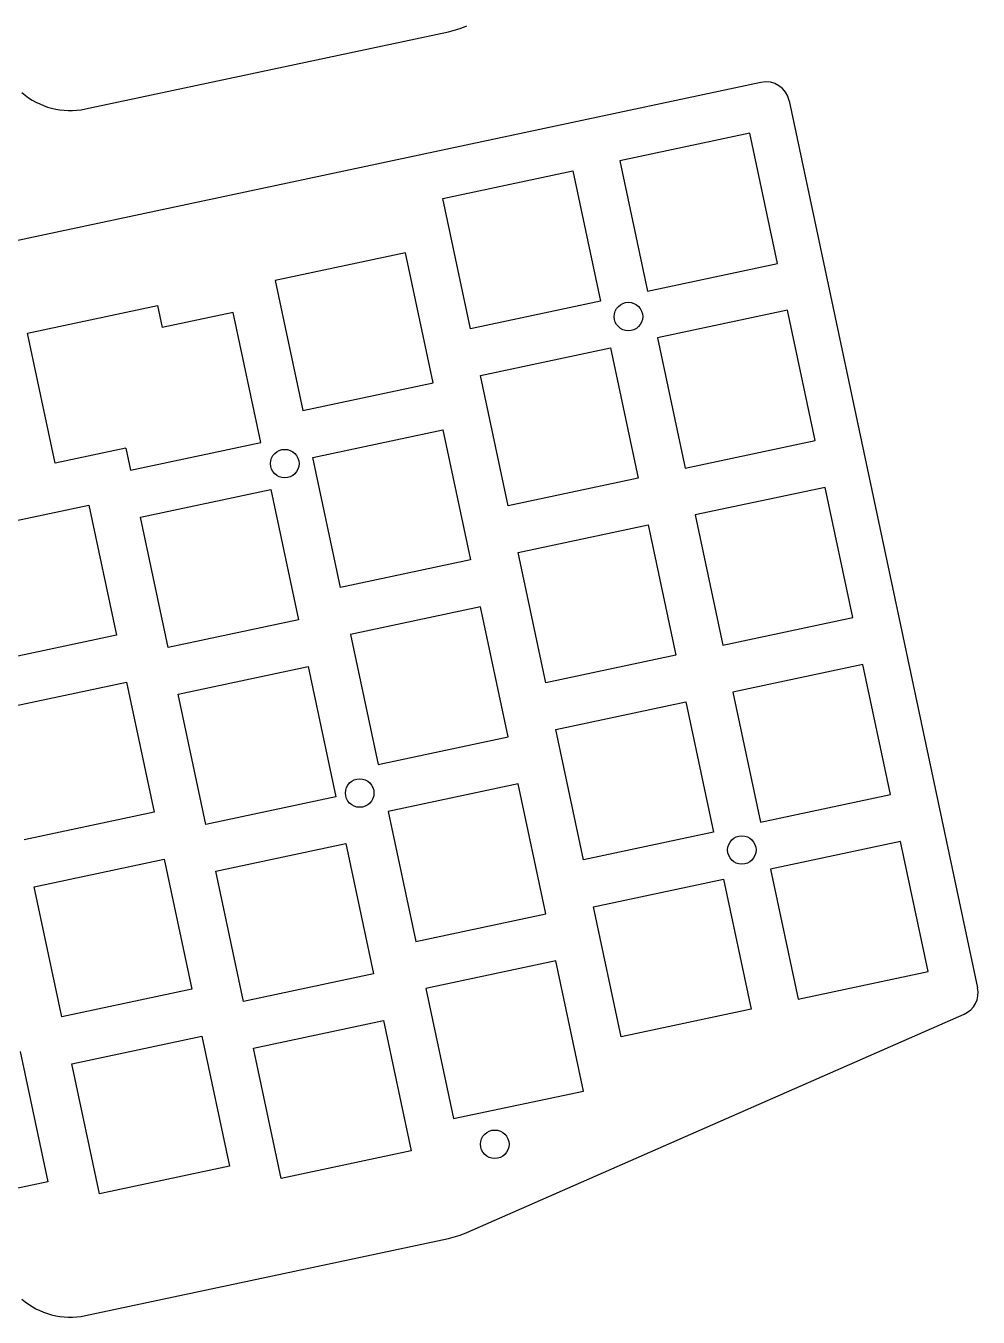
# Model space of a CAD drawing. Extents: x 3 to 317, y -362 to -54.
# Drawn here: x 216.8 to 317.1, y -349.2 to -213.2 of the extents above; entities that cross this region are included whole.
import ezdxf

# ---------------------------------------------------------------- set-up
doc = ezdxf.new("R2010")
doc.units = 0
doc.layers.add('Fusion006', color=7, linetype='CONTINUOUS')

msp = doc.modelspace()

# ---------------------------------------------------------------- linework, layer by layer
at = {"layer": 'Fusion006'}
for p, q in [((223.06, -221.996, 3), (261.288, -213.87, 3)), ((223.06, -221.996, 5), (261.288, -213.87, 5)), ((223.06, -221.996, 3), (261.288, -213.87, 3)), ((223.06, -221.996, 5), (261.288, -213.87, 5)), ((261.288, -213.87, 3), (261.288, -213.87, 5)), ((261.288, -213.87, 3), (261.288, -213.87, 5)), ((294.185, -219.202, 3), (203.656, -238.444, 3)), ((294.185, -219.202, 5), (203.656, -238.444, 5)), ((294.185, -219.202, 3), (203.656, -238.444, 3)), ((294.185, -219.202, 5), (203.656, -238.444, 5)), ((294.185, -219.202, 3), (294.185, -219.202, 5)), ((294.185, -219.202, 3), (294.185, -219.202, 5)), ((297.15, -221.127, 3), (297.15, -221.127, 5)), ((297.15, -221.127, 3), (316.996, -314.494, 3)), ((297.15, -221.127, 5), (316.996, -314.494, 5)), ((297.15, -221.127, 3), (297.15, -221.127, 5)), ((297.15, -221.127, 3), (316.996, -314.494, 3)), ((297.15, -221.127, 5), (316.996, -314.494, 5)), ((223.06, -221.996, 3), (223.06, -221.996, 5)), ((223.06, -221.996, 3), (223.06, -221.996, 5)), ((293.028, -224.559, 3), (279.334, -227.47, 3)), ((293.028, -224.559, 5), (279.334, -227.47, 5)), ((293.028, -224.559, 3), (279.334, -227.47, 3)), ((293.028, -224.559, 5), (279.334, -227.47, 5)), ((293.028, -224.559, 3), (293.028, -224.559, 5)), ((295.939, -238.253, 3), (293.028, -224.559, 3)), ((295.939, -238.253, 5), (293.028, -224.559, 5)), ((293.028, -224.559, 3), (293.028, -224.559, 5)), ((295.939, -238.253, 3), (293.028, -224.559, 3)), ((295.939, -238.253, 5), (293.028, -224.559, 5)), ((279.334, -227.47, 3), (279.334, -227.47, 5)), ((279.334, -227.47, 3), (282.245, -241.164, 3)), ((279.334, -227.47, 5), (282.245, -241.164, 5)), ((279.334, -227.47, 3), (279.334, -227.47, 5)), ((279.334, -227.47, 3), (282.245, -241.164, 3)), ((279.334, -227.47, 5), (282.245, -241.164, 5)), ((260.7, -231.431, 3), (274.394, -228.52, 3)), ((260.7, -231.431, 5), (274.394, -228.52, 5)), ((260.7, -231.431, 3), (274.394, -228.52, 3)), ((260.7, -231.431, 5), (274.394, -228.52, 5)), ((274.394, -228.52, 3), (274.394, -228.52, 5)), ((274.394, -228.52, 3), (274.394, -228.52, 5)), ((274.394, -228.52, 3), (277.305, -242.214, 3)), ((274.394, -228.52, 5), (277.305, -242.214, 5)), ((274.394, -228.52, 3), (277.305, -242.214, 3)), ((274.394, -228.52, 5), (277.305, -242.214, 5)), ((260.7, -231.431, 3), (260.7, -231.431, 5)), ((260.7, -231.431, 3), (260.7, -231.431, 5)), ((263.611, -245.125, 3), (260.7, -231.431, 3)), ((263.611, -245.125, 5), (260.7, -231.431, 5)), ((263.611, -245.125, 3), (260.7, -231.431, 3)), ((263.611, -245.125, 5), (260.7, -231.431, 5)), ((256.751, -237.139, 3), (243.057, -240.05, 3)), ((256.751, -237.139, 5), (243.057, -240.05, 5)), ((256.751, -237.139, 3), (243.057, -240.05, 3)), ((256.751, -237.139, 5), (243.057, -240.05, 5)), ((256.751, -237.139, 3), (256.751, -237.139, 5)), ((259.661, -250.833, 3), (256.751, -237.139, 3)), ((259.661, -250.833, 5), (256.751, -237.139, 5)), ((256.751, -237.139, 3), (256.751, -237.139, 5)), ((259.661, -250.833, 3), (256.751, -237.139, 3)), ((259.661, -250.833, 5), (256.751, -237.139, 5)), ((282.245, -241.164, 3), (295.939, -238.253, 3)), ((282.245, -241.164, 5), (295.939, -238.253, 5)), ((282.245, -241.164, 3), (295.939, -238.253, 3)), ((282.245, -241.164, 5), (295.939, -238.253, 5)), ((295.939, -238.253, 3), (295.939, -238.253, 5)), ((295.939, -238.253, 3), (295.939, -238.253, 5)), ((243.057, -240.05, 3), (243.057, -240.05, 5)), ((243.057, -240.05, 3), (245.967, -253.744, 3)), ((243.057, -240.05, 5), (245.967, -253.744, 5)), ((243.057, -240.05, 3), (243.057, -240.05, 5)), ((243.057, -240.05, 3), (245.967, -253.744, 3)), ((243.057, -240.05, 5), (245.967, -253.744, 5)), ((282.245, -241.164, 3), (282.245, -241.164, 5)), ((282.245, -241.164, 3), (282.245, -241.164, 5)), ((216.969, -245.595, 3), (230.664, -242.684, 3)), ((216.969, -245.595, 5), (230.664, -242.684, 5)), ((216.969, -245.595, 3), (230.664, -242.684, 3)), ((216.969, -245.595, 5), (230.664, -242.684, 5)), ((230.664, -242.684, 3), (230.664, -242.684, 5)), ((230.664, -242.684, 3), (230.664, -242.684, 5)), ((230.664, -242.684, 3), (231.159, -245.013, 3)), ((230.664, -242.684, 5), (231.159, -245.013, 5)), ((230.664, -242.684, 3), (231.159, -245.013, 3)), ((230.664, -242.684, 5), (231.159, -245.013, 5)), ((277.305, -242.214, 3), (263.611, -245.125, 3)), ((277.305, -242.214, 5), (263.611, -245.125, 5)), ((277.305, -242.214, 3), (263.611, -245.125, 3)), ((277.305, -242.214, 5), (263.611, -245.125, 5)), ((277.305, -242.214, 3), (277.305, -242.214, 5)), ((277.305, -242.214, 3), (277.305, -242.214, 5)), ((296.989, -243.193, 3), (283.295, -246.104, 3)), ((296.989, -243.193, 5), (283.295, -246.104, 5)), ((296.989, -243.193, 3), (283.295, -246.104, 3)), ((296.989, -243.193, 5), (283.295, -246.104, 5)), ((296.989, -243.193, 3), (296.989, -243.193, 5)), ((299.899, -256.887, 3), (296.989, -243.193, 3)), ((299.899, -256.887, 5), (296.989, -243.193, 5)), ((296.989, -243.193, 3), (296.989, -243.193, 5)), ((299.899, -256.887, 3), (296.989, -243.193, 3)), ((299.899, -256.887, 5), (296.989, -243.193, 5)), ((238.612, -243.429, 3), (231.159, -245.013, 3)), ((238.612, -243.429, 5), (231.159, -245.013, 5)), ((238.612, -243.429, 3), (231.159, -245.013, 3)), ((238.612, -243.429, 5), (231.159, -245.013, 5)), ((238.612, -243.429, 3), (238.612, -243.429, 5)), ((238.612, -243.429, 3), (238.612, -243.429, 5)), ((241.523, -257.123, 3), (238.612, -243.429, 3)), ((241.523, -257.123, 5), (238.612, -243.429, 5)), ((241.523, -257.123, 3), (238.612, -243.429, 3)), ((241.523, -257.123, 5), (238.612, -243.429, 5)), ((278.767, -244.16, 3), (278.767, -244.16, 5)), ((278.767, -244.16, 3), (278.767, -244.16, 5)), ((216.969, -245.595, 3), (216.969, -245.595, 5)), ((219.88, -259.289, 3), (216.969, -245.595, 3)), ((219.88, -259.289, 5), (216.969, -245.595, 5)), ((216.969, -245.595, 3), (216.969, -245.595, 5)), ((219.88, -259.289, 3), (216.969, -245.595, 3)), ((219.88, -259.289, 5), (216.969, -245.595, 5)), ((231.159, -245.013, 3), (231.159, -245.013, 5)), ((231.159, -245.013, 3), (231.159, -245.013, 5)), ((263.611, -245.125, 3), (263.611, -245.125, 5)), ((263.611, -245.125, 3), (263.611, -245.125, 5)), ((264.661, -250.065, 3), (278.355, -247.154, 3)), ((264.661, -250.065, 5), (278.355, -247.154, 5)), ((264.661, -250.065, 3), (278.355, -247.154, 3)), ((264.661, -250.065, 5), (278.355, -247.154, 5)), ((278.355, -247.154, 3), (278.355, -247.154, 5)), ((278.355, -247.154, 3), (278.355, -247.154, 5)), ((278.355, -247.154, 3), (281.266, -260.848, 3)), ((278.355, -247.154, 5), (281.266, -260.848, 5)), ((278.355, -247.154, 3), (281.266, -260.848, 3)), ((278.355, -247.154, 5), (281.266, -260.848, 5)), ((283.295, -246.104, 3), (283.295, -246.104, 5)), ((283.295, -246.104, 3), (286.205, -259.798, 3)), ((283.295, -246.104, 5), (286.205, -259.798, 5)), ((283.295, -246.104, 3), (283.295, -246.104, 5)), ((283.295, -246.104, 3), (286.205, -259.798, 3)), ((283.295, -246.104, 5), (286.205, -259.798, 5)), ((264.661, -250.065, 3), (264.661, -250.065, 5)), ((264.661, -250.065, 3), (264.661, -250.065, 5)), ((267.572, -263.759, 3), (264.661, -250.065, 3)), ((267.572, -263.759, 5), (264.661, -250.065, 5)), ((267.572, -263.759, 3), (264.661, -250.065, 3)), ((267.572, -263.759, 5), (264.661, -250.065, 5)), ((245.967, -253.744, 3), (259.661, -250.833, 3)), ((245.967, -253.744, 5), (259.661, -250.833, 5)), ((245.967, -253.744, 3), (259.661, -250.833, 3)), ((245.967, -253.744, 5), (259.661, -250.833, 5)), ((259.661, -250.833, 3), (259.661, -250.833, 5)), ((259.661, -250.833, 3), (259.661, -250.833, 5)), ((245.967, -253.744, 3), (245.967, -253.744, 5)), ((245.967, -253.744, 3), (245.967, -253.744, 5)), ((247.017, -258.684, 3), (260.711, -255.773, 3)), ((247.017, -258.684, 5), (260.711, -255.773, 5)), ((247.017, -258.684, 3), (260.711, -255.773, 3)), ((247.017, -258.684, 5), (260.711, -255.773, 5)), ((260.711, -255.773, 3), (260.711, -255.773, 5)), ((260.711, -255.773, 3), (260.711, -255.773, 5)), ((260.711, -255.773, 3), (263.622, -269.467, 3)), ((260.711, -255.773, 5), (263.622, -269.467, 5)), ((260.711, -255.773, 3), (263.622, -269.467, 3)), ((260.711, -255.773, 5), (263.622, -269.467, 5)), ((286.205, -259.798, 3), (299.899, -256.887, 3)), ((286.205, -259.798, 5), (299.899, -256.887, 5)), ((286.205, -259.798, 3), (299.899, -256.887, 3)), ((286.205, -259.798, 5), (299.899, -256.887, 5)), ((299.899, -256.887, 3), (299.899, -256.887, 5)), ((299.899, -256.887, 3), (299.899, -256.887, 5)), ((227.334, -257.705, 3), (219.88, -259.289, 3)), ((227.334, -257.705, 5), (219.88, -259.289, 5)), ((227.334, -257.705, 3), (219.88, -259.289, 3)), ((227.334, -257.705, 5), (219.88, -259.289, 5)), ((227.334, -257.705, 3), (227.334, -257.705, 5)), ((227.334, -257.705, 3), (227.334, -257.705, 5)), ((227.334, -257.705, 3), (227.829, -260.034, 3)), ((227.334, -257.705, 5), (227.829, -260.034, 5)), ((227.334, -257.705, 3), (227.829, -260.034, 3)), ((227.334, -257.705, 5), (227.829, -260.034, 5)), ((227.829, -260.034, 3), (241.523, -257.123, 3)), ((227.829, -260.034, 5), (241.523, -257.123, 5)), ((227.829, -260.034, 3), (241.523, -257.123, 3)), ((227.829, -260.034, 5), (241.523, -257.123, 5)), ((241.523, -257.123, 3), (241.523, -257.123, 5)), ((241.523, -257.123, 3), (241.523, -257.123, 5)), ((219.88, -259.289, 3), (219.88, -259.289, 5)), ((219.88, -259.289, 3), (219.88, -259.289, 5)), ((247.017, -258.684, 3), (247.017, -258.684, 5)), ((247.017, -258.684, 3), (247.017, -258.684, 5)), ((249.928, -272.378, 3), (247.017, -258.684, 3)), ((249.928, -272.378, 5), (247.017, -258.684, 5)), ((249.928, -272.378, 3), (247.017, -258.684, 3)), ((249.928, -272.378, 5), (247.017, -258.684, 5)), ((227.829, -260.034, 3), (227.829, -260.034, 5)), ((227.829, -260.034, 3), (227.829, -260.034, 5)), ((242.587, -259.641, 3), (242.587, -259.641, 5)), ((242.587, -259.641, 3), (242.587, -259.641, 5)), ((281.266, -260.848, 3), (267.572, -263.759, 3)), ((281.266, -260.848, 5), (267.572, -263.759, 5)), ((281.266, -260.848, 3), (267.572, -263.759, 3)), ((281.266, -260.848, 5), (267.572, -263.759, 5)), ((281.266, -260.848, 3), (281.266, -260.848, 5)), ((281.266, -260.848, 3), (281.266, -260.848, 5)), ((286.205, -259.798, 3), (286.205, -259.798, 5)), ((286.205, -259.798, 3), (286.205, -259.798, 5)), ((228.879, -264.974, 3), (242.573, -262.063, 3)), ((228.879, -264.974, 5), (242.573, -262.063, 5)), ((228.879, -264.974, 3), (242.573, -262.063, 3)), ((228.879, -264.974, 5), (242.573, -262.063, 5)), ((242.573, -262.063, 3), (242.573, -262.063, 5)), ((242.573, -262.063, 3), (242.573, -262.063, 5)), ((242.573, -262.063, 3), (245.484, -275.757, 3)), ((242.573, -262.063, 5), (245.484, -275.757, 5)), ((242.573, -262.063, 3), (245.484, -275.757, 3)), ((242.573, -262.063, 5), (245.484, -275.757, 5)), ((300.949, -261.827, 3), (287.255, -264.737, 3)), ((300.949, -261.827, 5), (287.255, -264.737, 5)), ((300.949, -261.827, 3), (287.255, -264.737, 3)), ((300.949, -261.827, 5), (287.255, -264.737, 5)), ((300.949, -261.827, 3), (300.949, -261.827, 5)), ((303.86, -275.521, 3), (300.949, -261.827, 3)), ((303.86, -275.521, 5), (300.949, -261.827, 5)), ((300.949, -261.827, 3), (300.949, -261.827, 5)), ((303.86, -275.521, 3), (300.949, -261.827, 3)), ((303.86, -275.521, 5), (300.949, -261.827, 5)), ((209.75, -266.605, 3), (223.444, -263.694, 3)), ((209.75, -266.605, 5), (223.444, -263.694, 5)), ((209.75, -266.605, 3), (223.444, -263.694, 3)), ((209.75, -266.605, 5), (223.444, -263.694, 5)), ((223.444, -263.694, 3), (223.444, -263.694, 5)), ((223.444, -263.694, 3), (223.444, -263.694, 5)), ((223.444, -263.694, 3), (226.355, -277.388, 3)), ((223.444, -263.694, 5), (226.355, -277.388, 5)), ((223.444, -263.694, 3), (226.355, -277.388, 3)), ((223.444, -263.694, 5), (226.355, -277.388, 5)), ((228.879, -264.974, 3), (228.879, -264.974, 5)), ((228.879, -264.974, 3), (228.879, -264.974, 5)), ((231.79, -278.668, 3), (228.879, -264.974, 3)), ((231.79, -278.668, 5), (228.879, -264.974, 5)), ((231.79, -278.668, 3), (228.879, -264.974, 3)), ((231.79, -278.668, 5), (228.879, -264.974, 5)), ((267.572, -263.759, 3), (267.572, -263.759, 5)), ((267.572, -263.759, 3), (267.572, -263.759, 5)), ((287.255, -264.737, 3), (287.255, -264.737, 5)), ((287.255, -264.737, 3), (290.166, -278.432, 3)), ((287.255, -264.737, 5), (290.166, -278.432, 5)), ((287.255, -264.737, 3), (287.255, -264.737, 5)), ((287.255, -264.737, 3), (290.166, -278.432, 3)), ((287.255, -264.737, 5), (290.166, -278.432, 5)), ((268.622, -268.698, 3), (282.316, -265.787, 3)), ((268.622, -268.698, 5), (282.316, -265.787, 5)), ((268.622, -268.698, 3), (282.316, -265.787, 3)), ((268.622, -268.698, 5), (282.316, -265.787, 5)), ((282.316, -265.787, 3), (282.316, -265.787, 5)), ((282.316, -265.787, 3), (282.316, -265.787, 5)), ((282.316, -265.787, 3), (285.226, -279.482, 3)), ((282.316, -265.787, 5), (285.226, -279.482, 5)), ((282.316, -265.787, 3), (285.226, -279.482, 3)), ((282.316, -265.787, 5), (285.226, -279.482, 5)), ((268.622, -268.698, 3), (268.622, -268.698, 5)), ((268.622, -268.698, 3), (268.622, -268.698, 5)), ((271.532, -282.392, 3), (268.622, -268.698, 3)), ((271.532, -282.392, 5), (268.622, -268.698, 5)), ((271.532, -282.392, 3), (268.622, -268.698, 3)), ((271.532, -282.392, 5), (268.622, -268.698, 5)), ((263.622, -269.467, 3), (249.928, -272.378, 3)), ((263.622, -269.467, 5), (249.928, -272.378, 5)), ((263.622, -269.467, 3), (249.928, -272.378, 3)), ((263.622, -269.467, 5), (249.928, -272.378, 5)), ((263.622, -269.467, 3), (263.622, -269.467, 5)), ((263.622, -269.467, 3), (263.622, -269.467, 5)), ((249.928, -272.378, 3), (249.928, -272.378, 5)), ((249.928, -272.378, 3), (249.928, -272.378, 5)), ((264.672, -274.407, 3), (250.978, -277.317, 3)), ((264.672, -274.407, 5), (250.978, -277.317, 5)), ((264.672, -274.407, 3), (250.978, -277.317, 3)), ((264.672, -274.407, 5), (250.978, -277.317, 5)), ((264.672, -274.407, 3), (264.672, -274.407, 5)), ((267.583, -288.101, 3), (264.672, -274.407, 3)), ((267.583, -288.101, 5), (264.672, -274.407, 5)), ((264.672, -274.407, 3), (264.672, -274.407, 5)), ((267.583, -288.101, 3), (264.672, -274.407, 3)), ((267.583, -288.101, 5), (264.672, -274.407, 5)), ((245.484, -275.757, 3), (231.79, -278.668, 3)), ((245.484, -275.757, 5), (231.79, -278.668, 5)), ((245.484, -275.757, 3), (231.79, -278.668, 3)), ((245.484, -275.757, 5), (231.79, -278.668, 5)), ((245.484, -275.757, 3), (245.484, -275.757, 5)), ((245.484, -275.757, 3), (245.484, -275.757, 5)), ((290.166, -278.432, 3), (303.86, -275.521, 3)), ((290.166, -278.432, 5), (303.86, -275.521, 5)), ((290.166, -278.432, 3), (303.86, -275.521, 3)), ((290.166, -278.432, 5), (303.86, -275.521, 5)), ((303.86, -275.521, 3), (303.86, -275.521, 5)), ((303.86, -275.521, 3), (303.86, -275.521, 5)), ((226.355, -277.388, 3), (212.661, -280.299, 3)), ((226.355, -277.388, 5), (212.661, -280.299, 5)), ((226.355, -277.388, 3), (212.661, -280.299, 3)), ((226.355, -277.388, 5), (212.661, -280.299, 5)), ((226.355, -277.388, 3), (226.355, -277.388, 5)), ((226.355, -277.388, 3), (226.355, -277.388, 5)), ((250.978, -277.317, 3), (250.978, -277.317, 5)), ((250.978, -277.317, 3), (253.889, -291.011, 3)), ((250.978, -277.317, 5), (253.889, -291.011, 5)), ((250.978, -277.317, 3), (250.978, -277.317, 5)), ((250.978, -277.317, 3), (253.889, -291.011, 3)), ((250.978, -277.317, 5), (253.889, -291.011, 5)), ((290.166, -278.432, 3), (290.166, -278.432, 5)), ((290.166, -278.432, 3), (290.166, -278.432, 5)), ((231.79, -278.668, 3), (231.79, -278.668, 5)), ((231.79, -278.668, 3), (231.79, -278.668, 5)), ((285.226, -279.482, 3), (271.532, -282.392, 3)), ((285.226, -279.482, 5), (271.532, -282.392, 5)), ((285.226, -279.482, 3), (271.532, -282.392, 3)), ((285.226, -279.482, 5), (271.532, -282.392, 5)), ((285.226, -279.482, 3), (285.226, -279.482, 5)), ((285.226, -279.482, 3), (285.226, -279.482, 5)), ((232.839, -283.607, 3), (246.534, -280.696, 3)), ((232.839, -283.607, 5), (246.534, -280.696, 5)), ((232.839, -283.607, 3), (246.534, -280.696, 3)), ((232.839, -283.607, 5), (246.534, -280.696, 5)), ((246.534, -280.696, 3), (246.534, -280.696, 5)), ((246.534, -280.696, 3), (246.534, -280.696, 5)), ((246.534, -280.696, 3), (249.444, -294.391, 3)), ((246.534, -280.696, 5), (249.444, -294.391, 5)), ((246.534, -280.696, 3), (249.444, -294.391, 3)), ((246.534, -280.696, 5), (249.444, -294.391, 5)), ((304.91, -280.46, 3), (291.216, -283.371, 3)), ((304.91, -280.46, 5), (291.216, -283.371, 5)), ((304.91, -280.46, 3), (291.216, -283.371, 3)), ((304.91, -280.46, 5), (291.216, -283.371, 5)), ((304.91, -280.46, 3), (304.91, -280.46, 5)), ((307.821, -294.155, 3), (304.91, -280.46, 3)), ((307.821, -294.155, 5), (304.91, -280.46, 5)), ((304.91, -280.46, 3), (304.91, -280.46, 5)), ((307.821, -294.155, 3), (304.91, -280.46, 3)), ((307.821, -294.155, 5), (304.91, -280.46, 5)), ((213.711, -285.239, 3), (227.405, -282.328, 3)), ((213.711, -285.239, 5), (227.405, -282.328, 5)), ((213.711, -285.239, 3), (227.405, -282.328, 3)), ((213.711, -285.239, 5), (227.405, -282.328, 5)), ((227.405, -282.328, 3), (227.405, -282.328, 5)), ((227.405, -282.328, 3), (227.405, -282.328, 5)), ((227.405, -282.328, 3), (230.316, -296.022, 3)), ((227.405, -282.328, 5), (230.316, -296.022, 5)), ((227.405, -282.328, 3), (230.316, -296.022, 3)), ((227.405, -282.328, 5), (230.316, -296.022, 5)), ((271.532, -282.392, 3), (271.532, -282.392, 5)), ((271.532, -282.392, 3), (271.532, -282.392, 5)), ((232.839, -283.607, 3), (232.839, -283.607, 5)), ((232.839, -283.607, 3), (232.839, -283.607, 5)), ((235.75, -297.301, 3), (232.839, -283.607, 3)), ((235.75, -297.301, 5), (232.839, -283.607, 5)), ((235.75, -297.301, 3), (232.839, -283.607, 3)), ((235.75, -297.301, 5), (232.839, -283.607, 5)), ((291.216, -283.371, 3), (291.216, -283.371, 5)), ((291.216, -283.371, 3), (294.127, -297.065, 3)), ((291.216, -283.371, 5), (294.127, -297.065, 5)), ((291.216, -283.371, 3), (291.216, -283.371, 5)), ((291.216, -283.371, 3), (294.127, -297.065, 3)), ((291.216, -283.371, 5), (294.127, -297.065, 5)), ((272.582, -287.332, 3), (286.276, -284.421, 3)), ((272.582, -287.332, 5), (286.276, -284.421, 5)), ((272.582, -287.332, 3), (286.276, -284.421, 3)), ((272.582, -287.332, 5), (286.276, -284.421, 5)), ((286.276, -284.421, 3), (286.276, -284.421, 5)), ((286.276, -284.421, 3), (286.276, -284.421, 5)), ((286.276, -284.421, 3), (289.187, -298.115, 3)), ((286.276, -284.421, 5), (289.187, -298.115, 5)), ((286.276, -284.421, 3), (289.187, -298.115, 3)), ((286.276, -284.421, 5), (289.187, -298.115, 5)), ((253.889, -291.011, 3), (267.583, -288.101, 3)), ((253.889, -291.011, 5), (267.583, -288.101, 5)), ((253.889, -291.011, 3), (267.583, -288.101, 3)), ((253.889, -291.011, 5), (267.583, -288.101, 5)), ((267.583, -288.101, 3), (267.583, -288.101, 5)), ((267.583, -288.101, 3), (267.583, -288.101, 5)), ((272.582, -287.332, 3), (272.582, -287.332, 5)), ((272.582, -287.332, 3), (272.582, -287.332, 5)), ((275.493, -301.026, 3), (272.582, -287.332, 3)), ((275.493, -301.026, 5), (272.582, -287.332, 5)), ((275.493, -301.026, 3), (272.582, -287.332, 3)), ((275.493, -301.026, 5), (272.582, -287.332, 5)), ((253.889, -291.011, 3), (253.889, -291.011, 5)), ((253.889, -291.011, 3), (253.889, -291.011, 5)), ((268.633, -293.04, 3), (254.939, -295.951, 3)), ((268.633, -293.04, 5), (254.939, -295.951, 5)), ((268.633, -293.04, 3), (254.939, -295.951, 3)), ((268.633, -293.04, 5), (254.939, -295.951, 5)), ((268.633, -293.04, 3), (268.633, -293.04, 5)), ((271.544, -306.734, 3), (268.633, -293.04, 3)), ((271.544, -306.734, 5), (268.633, -293.04, 5)), ((268.633, -293.04, 3), (268.633, -293.04, 5)), ((271.544, -306.734, 3), (268.633, -293.04, 3)), ((271.544, -306.734, 5), (268.633, -293.04, 5)), ((249.444, -294.391, 3), (235.75, -297.301, 3)), ((249.444, -294.391, 5), (235.75, -297.301, 5)), ((249.444, -294.391, 3), (235.75, -297.301, 3)), ((249.444, -294.391, 5), (235.75, -297.301, 5)), ((249.444, -294.391, 3), (249.444, -294.391, 5)), ((249.444, -294.391, 3), (249.444, -294.391, 5)), ((250.477, -294.318, 3), (250.477, -294.318, 5)), ((250.477, -294.318, 3), (250.477, -294.318, 5)), ((294.127, -297.065, 3), (307.821, -294.155, 3)), ((294.127, -297.065, 5), (307.821, -294.155, 5)), ((294.127, -297.065, 3), (307.821, -294.155, 3)), ((294.127, -297.065, 5), (307.821, -294.155, 5)), ((307.821, -294.155, 3), (307.821, -294.155, 5)), ((307.821, -294.155, 3), (307.821, -294.155, 5)), ((230.316, -296.022, 3), (216.621, -298.933, 3)), ((230.316, -296.022, 5), (216.621, -298.933, 5)), ((230.316, -296.022, 3), (216.621, -298.933, 3)), ((230.316, -296.022, 5), (216.621, -298.933, 5)), ((230.316, -296.022, 3), (230.316, -296.022, 5)), ((230.316, -296.022, 3), (230.316, -296.022, 5)), ((254.939, -295.951, 3), (254.939, -295.951, 5)), ((254.939, -295.951, 3), (257.85, -309.645, 3)), ((254.939, -295.951, 5), (257.85, -309.645, 5)), ((254.939, -295.951, 3), (254.939, -295.951, 5)), ((254.939, -295.951, 3), (257.85, -309.645, 3)), ((254.939, -295.951, 5), (257.85, -309.645, 5)), ((235.75, -297.301, 3), (235.75, -297.301, 5)), ((235.75, -297.301, 3), (235.75, -297.301, 5)), ((294.127, -297.065, 3), (294.127, -297.065, 5)), ((294.127, -297.065, 3), (294.127, -297.065, 5)), ((289.187, -298.115, 3), (275.493, -301.026, 3)), ((289.187, -298.115, 5), (275.493, -301.026, 5)), ((289.187, -298.115, 3), (275.493, -301.026, 3)), ((289.187, -298.115, 5), (275.493, -301.026, 5)), ((289.187, -298.115, 3), (289.187, -298.115, 5)), ((289.187, -298.115, 3), (289.187, -298.115, 5)), ((236.8, -302.241, 3), (250.494, -299.33, 3)), ((236.8, -302.241, 5), (250.494, -299.33, 5)), ((236.8, -302.241, 3), (250.494, -299.33, 3)), ((236.8, -302.241, 5), (250.494, -299.33, 5)), ((250.494, -299.33, 3), (250.494, -299.33, 5)), ((250.494, -299.33, 3), (250.494, -299.33, 5)), ((250.494, -299.33, 3), (253.405, -313.024, 3)), ((250.494, -299.33, 5), (253.405, -313.024, 5)), ((250.494, -299.33, 3), (253.405, -313.024, 3)), ((250.494, -299.33, 5), (253.405, -313.024, 5)), ((290.702, -300.31, 3), (290.702, -300.31, 5)), ((290.702, -300.31, 3), (290.702, -300.31, 5)), ((308.871, -299.094, 3), (295.177, -302.005, 3)), ((308.871, -299.094, 5), (295.177, -302.005, 5)), ((308.871, -299.094, 3), (295.177, -302.005, 3)), ((308.871, -299.094, 5), (295.177, -302.005, 5)), ((308.871, -299.094, 3), (308.871, -299.094, 5)), ((311.782, -312.788, 3), (308.871, -299.094, 3)), ((311.782, -312.788, 5), (308.871, -299.094, 5)), ((308.871, -299.094, 3), (308.871, -299.094, 5)), ((311.782, -312.788, 3), (308.871, -299.094, 3)), ((311.782, -312.788, 5), (308.871, -299.094, 5)), ((217.671, -303.873, 3), (231.365, -300.962, 3)), ((217.671, -303.873, 5), (231.365, -300.962, 5)), ((217.671, -303.873, 3), (231.365, -300.962, 3)), ((217.671, -303.873, 5), (231.365, -300.962, 5)), ((231.365, -300.962, 3), (231.365, -300.962, 5)), ((231.365, -300.962, 3), (231.365, -300.962, 5)), ((231.365, -300.962, 3), (234.276, -314.656, 3)), ((231.365, -300.962, 5), (234.276, -314.656, 5)), ((231.365, -300.962, 3), (234.276, -314.656, 3)), ((231.365, -300.962, 5), (234.276, -314.656, 5)), ((275.493, -301.026, 3), (275.493, -301.026, 5)), ((275.493, -301.026, 3), (275.493, -301.026, 5)), ((236.8, -302.241, 3), (236.8, -302.241, 5)), ((236.8, -302.241, 3), (236.8, -302.241, 5)), ((239.711, -315.935, 3), (236.8, -302.241, 3)), ((239.711, -315.935, 5), (236.8, -302.241, 5)), ((239.711, -315.935, 3), (236.8, -302.241, 3)), ((239.711, -315.935, 5), (236.8, -302.241, 5)), ((276.543, -305.966, 3), (290.237, -303.055, 3)), ((276.543, -305.966, 5), (290.237, -303.055, 5)), ((276.543, -305.966, 3), (290.237, -303.055, 3)), ((276.543, -305.966, 5), (290.237, -303.055, 5)), ((290.237, -303.055, 3), (290.237, -303.055, 5)), ((290.237, -303.055, 3), (290.237, -303.055, 5)), ((290.237, -303.055, 3), (293.148, -316.749, 3)), ((290.237, -303.055, 5), (293.148, -316.749, 5)), ((290.237, -303.055, 3), (293.148, -316.749, 3)), ((290.237, -303.055, 5), (293.148, -316.749, 5)), ((295.177, -302.005, 3), (295.177, -302.005, 5)), ((295.177, -302.005, 3), (298.088, -315.699, 3)), ((295.177, -302.005, 5), (298.088, -315.699, 5)), ((295.177, -302.005, 3), (295.177, -302.005, 5)), ((295.177, -302.005, 3), (298.088, -315.699, 3)), ((295.177, -302.005, 5), (298.088, -315.699, 5)), ((217.671, -303.873, 3), (217.671, -303.873, 5)), ((217.671, -303.873, 3), (217.671, -303.873, 5)), ((220.582, -317.567, 3), (217.671, -303.873, 3)), ((220.582, -317.567, 5), (217.671, -303.873, 5)), ((220.582, -317.567, 3), (217.671, -303.873, 3)), ((220.582, -317.567, 5), (217.671, -303.873, 5)), ((257.85, -309.645, 3), (271.544, -306.734, 3)), ((257.85, -309.645, 5), (271.544, -306.734, 5)), ((257.85, -309.645, 3), (271.544, -306.734, 3)), ((257.85, -309.645, 5), (271.544, -306.734, 5)), ((271.544, -306.734, 3), (271.544, -306.734, 5)), ((271.544, -306.734, 3), (271.544, -306.734, 5)), ((276.543, -305.966, 3), (276.543, -305.966, 5)), ((276.543, -305.966, 3), (276.543, -305.966, 5)), ((279.454, -319.66, 3), (276.543, -305.966, 3)), ((279.454, -319.66, 5), (276.543, -305.966, 5)), ((279.454, -319.66, 3), (276.543, -305.966, 3)), ((279.454, -319.66, 5), (276.543, -305.966, 5)), ((257.85, -309.645, 3), (257.85, -309.645, 5)), ((257.85, -309.645, 3), (257.85, -309.645, 5)), ((272.594, -311.674, 3), (258.9, -314.585, 3)), ((272.594, -311.674, 5), (258.9, -314.585, 5)), ((272.594, -311.674, 3), (258.9, -314.585, 3)), ((272.594, -311.674, 5), (258.9, -314.585, 5)), ((272.594, -311.674, 3), (272.594, -311.674, 5)), ((275.504, -325.368, 3), (272.594, -311.674, 3)), ((275.504, -325.368, 5), (272.594, -311.674, 5)), ((272.594, -311.674, 3), (272.594, -311.674, 5)), ((275.504, -325.368, 3), (272.594, -311.674, 3)), ((275.504, -325.368, 5), (272.594, -311.674, 5)), ((253.405, -313.024, 3), (239.711, -315.935, 3)), ((253.405, -313.024, 5), (239.711, -315.935, 5)), ((253.405, -313.024, 3), (239.711, -315.935, 3)), ((253.405, -313.024, 5), (239.711, -315.935, 5)), ((253.405, -313.024, 3), (253.405, -313.024, 5)), ((253.405, -313.024, 3), (253.405, -313.024, 5)), ((298.088, -315.699, 3), (311.782, -312.788, 3)), ((298.088, -315.699, 5), (311.782, -312.788, 5)), ((298.088, -315.699, 3), (311.782, -312.788, 3)), ((298.088, -315.699, 5), (311.782, -312.788, 5)), ((311.782, -312.788, 3), (311.782, -312.788, 5)), ((311.782, -312.788, 3), (311.782, -312.788, 5)), ((234.276, -314.656, 3), (220.582, -317.567, 3)), ((234.276, -314.656, 5), (220.582, -317.567, 5)), ((234.276, -314.656, 3), (220.582, -317.567, 3)), ((234.276, -314.656, 5), (220.582, -317.567, 5)), ((234.276, -314.656, 3), (234.276, -314.656, 5)), ((234.276, -314.656, 3), (234.276, -314.656, 5)), ((258.9, -314.585, 3), (258.9, -314.585, 5)), ((258.9, -314.585, 3), (261.81, -328.279, 3)), ((258.9, -314.585, 5), (261.81, -328.279, 5)), ((258.9, -314.585, 3), (258.9, -314.585, 5)), ((258.9, -314.585, 3), (261.81, -328.279, 3)), ((258.9, -314.585, 5), (261.81, -328.279, 5)), ((316.996, -314.494, 3), (316.996, -314.494, 5)), ((316.996, -314.494, 3), (316.996, -314.494, 5)), ((239.711, -315.935, 3), (239.711, -315.935, 5)), ((239.711, -315.935, 3), (239.711, -315.935, 5)), ((298.088, -315.699, 3), (298.088, -315.699, 5)), ((298.088, -315.699, 3), (298.088, -315.699, 5)), ((220.582, -317.567, 3), (220.582, -317.567, 5)), ((220.582, -317.567, 3), (220.582, -317.567, 5)), ((240.761, -320.875, 3), (254.455, -317.964, 3)), ((240.761, -320.875, 5), (254.455, -317.964, 5)), ((240.761, -320.875, 3), (254.455, -317.964, 3)), ((240.761, -320.875, 5), (254.455, -317.964, 5)), ((254.455, -317.964, 3), (254.455, -317.964, 5)), ((254.455, -317.964, 3), (254.455, -317.964, 5)), ((254.455, -317.964, 3), (257.366, -331.658, 3)), ((254.455, -317.964, 5), (257.366, -331.658, 5)), ((254.455, -317.964, 3), (257.366, -331.658, 3)), ((254.455, -317.964, 5), (257.366, -331.658, 5)), ((263.227, -340.256, 3), (315.559, -317.296, 3)), ((263.227, -340.256, 5), (315.559, -317.296, 5)), ((263.227, -340.256, 3), (315.559, -317.296, 3)), ((263.227, -340.256, 5), (315.559, -317.296, 5)), ((293.148, -316.749, 3), (279.454, -319.66, 3)), ((293.148, -316.749, 5), (279.454, -319.66, 5)), ((293.148, -316.749, 3), (279.454, -319.66, 3)), ((293.148, -316.749, 5), (279.454, -319.66, 5)), ((293.148, -316.749, 3), (293.148, -316.749, 5)), ((293.148, -316.749, 3), (293.148, -316.749, 5)), ((315.559, -317.296, 3), (315.559, -317.296, 5)), ((315.559, -317.296, 3), (315.559, -317.296, 5)), ((221.632, -322.506, 3), (235.326, -319.595, 3)), ((221.632, -322.506, 5), (235.326, -319.595, 5)), ((221.632, -322.506, 3), (235.326, -319.595, 3)), ((221.632, -322.506, 5), (235.326, -319.595, 5)), ((235.326, -319.595, 3), (235.326, -319.595, 5)), ((235.326, -319.595, 3), (235.326, -319.595, 5)), ((235.326, -319.595, 3), (238.237, -333.29, 3)), ((235.326, -319.595, 5), (238.237, -333.29, 5)), ((235.326, -319.595, 3), (238.237, -333.29, 3)), ((235.326, -319.595, 5), (238.237, -333.29, 5)), ((279.454, -319.66, 3), (279.454, -319.66, 5)), ((279.454, -319.66, 3), (279.454, -319.66, 5)), ((216.197, -321.227, 3), (219.108, -334.921, 3)), ((216.197, -321.227, 5), (219.108, -334.921, 5)), ((216.197, -321.227, 3), (219.108, -334.921, 3)), ((216.197, -321.227, 5), (219.108, -334.921, 5)), ((240.761, -320.875, 3), (240.761, -320.875, 5)), ((240.761, -320.875, 3), (240.761, -320.875, 5)), ((243.672, -334.569, 3), (240.761, -320.875, 3)), ((243.672, -334.569, 5), (240.761, -320.875, 5)), ((243.672, -334.569, 3), (240.761, -320.875, 3)), ((243.672, -334.569, 5), (240.761, -320.875, 5)), ((221.632, -322.506, 3), (221.632, -322.506, 5)), ((224.543, -336.2, 3), (221.632, -322.506, 3)), ((224.543, -336.2, 5), (221.632, -322.506, 5)), ((221.632, -322.506, 3), (221.632, -322.506, 5)), ((224.543, -336.2, 3), (221.632, -322.506, 3)), ((224.543, -336.2, 5), (221.632, -322.506, 5)), ((261.81, -328.279, 3), (275.504, -325.368, 3)), ((261.81, -328.279, 5), (275.504, -325.368, 5)), ((261.81, -328.279, 3), (275.504, -325.368, 3)), ((261.81, -328.279, 5), (275.504, -325.368, 5)), ((275.504, -325.368, 3), (275.504, -325.368, 5)), ((275.504, -325.368, 3), (275.504, -325.368, 5)), ((261.81, -328.279, 3), (261.81, -328.279, 5)), ((261.81, -328.279, 3), (261.81, -328.279, 5)), ((257.366, -331.658, 3), (243.672, -334.569, 3)), ((257.366, -331.658, 5), (243.672, -334.569, 5)), ((257.366, -331.658, 3), (243.672, -334.569, 3)), ((257.366, -331.658, 5), (243.672, -334.569, 5)), ((257.366, -331.658, 3), (257.366, -331.658, 5)), ((257.366, -331.658, 3), (257.366, -331.658, 5)), ((264.697, -331.286, 3), (264.697, -331.286, 5)), ((264.697, -331.286, 3), (264.697, -331.286, 5)), ((238.237, -333.29, 3), (224.543, -336.2, 3)), ((238.237, -333.29, 5), (224.543, -336.2, 5)), ((238.237, -333.29, 3), (224.543, -336.2, 3)), ((238.237, -333.29, 5), (224.543, -336.2, 5)), ((238.237, -333.29, 3), (238.237, -333.29, 5)), ((238.237, -333.29, 3), (238.237, -333.29, 5)), ((219.108, -334.921, 3), (205.414, -337.832, 3)), ((219.108, -334.921, 5), (205.414, -337.832, 5)), ((219.108, -334.921, 3), (205.414, -337.832, 3)), ((219.108, -334.921, 5), (205.414, -337.832, 5)), ((219.108, -334.921, 3), (219.108, -334.921, 5)), ((219.108, -334.921, 3), (219.108, -334.921, 5)), ((243.672, -334.569, 3), (243.672, -334.569, 5)), ((243.672, -334.569, 3), (243.672, -334.569, 5)), ((224.543, -336.2, 3), (224.543, -336.2, 5)), ((224.543, -336.2, 3), (224.543, -336.2, 5)), ((223.06, -349.006, 3), (261.288, -340.88, 3)), ((223.06, -349.006, 5), (261.288, -340.88, 5)), ((223.06, -349.006, 3), (261.288, -340.88, 3)), ((223.06, -349.006, 5), (261.288, -340.88, 5)), ((261.288, -340.88, 3), (261.288, -340.88, 5)), ((261.288, -340.88, 3), (261.288, -340.88, 5)), ((263.227, -340.256, 3), (263.227, -340.256, 5)), ((263.227, -340.256, 3), (263.227, -340.256, 5)), ((223.06, -349.006, 3), (223.06, -349.006, 5)), ((223.06, -349.006, 3), (223.06, -349.006, 5))]:
    msp.add_line(p, q, dxfattribs=at)
for centre in [(280.234, -243.848), (280.234, -243.848), (280.234, -243.848), (280.234, -243.848), (244.054, -259.329), (244.054, -259.329), (244.054, -259.329), (244.054, -259.329), (251.944, -294.006), (251.944, -294.006), (251.944, -294.006), (251.944, -294.006), (292.169, -299.998), (292.169, -299.998), (292.169, -299.998), (292.169, -299.998), (266.164, -330.974), (266.164, -330.974), (266.164, -330.974), (266.164, -330.974)]:
    msp.add_circle(centre, 1.5, dxfattribs=at)
for centre, radius, start, end in [((259.209, -204.089, 3), 10, -78, -66.3106), ((259.209, -204.089, 5), 10, -78, -66.3106), ((259.209, -204.089, 3), 10, -78, -66.3106), ((259.209, -204.089, 5), 10, -78, -66.3106), ((294.705, -221.647, 3), 2.5, 12, 102), ((294.705, -221.647, 5), 2.5, 12, 102), ((294.705, -221.647, 3), 2.5, 12, 102), ((294.705, -221.647, 5), 2.5, 12, 102), ((221.454, -214.44, 3), 7.725, -131.13, -78), ((221.454, -214.44, 5), 7.725, -131.13, -78), ((221.454, -214.44, 3), 7.725, -131.13, -78), ((221.454, -214.44, 5), 7.725, -131.13, -78), ((314.557, -315.012, 3), 2.4935, -66.3106, 12), ((314.557, -315.012, 5), 2.4935, -66.3106, 12), ((314.557, -315.012, 3), 2.4935, -66.3106, 12), ((314.557, -315.012, 5), 2.4935, -66.3106, 12), ((259.209, -331.099, 3), 10, -78, -66.3106), ((259.209, -331.099, 5), 10, -78, -66.3106), ((259.209, -331.099, 3), 10, -78, -66.3106), ((259.209, -331.099, 5), 10, -78, -66.3106), ((221.454, -341.45, 3), 7.725, -131.13, -78), ((221.454, -341.45, 5), 7.725, -131.13, -78), ((221.454, -341.45, 3), 7.725, -131.13, -78), ((221.454, -341.45, 5), 7.725, -131.13, -78)]:
    msp.add_arc(centre, radius, start, end, dxfattribs=at)

doc.saveas('drawing.dxf')
